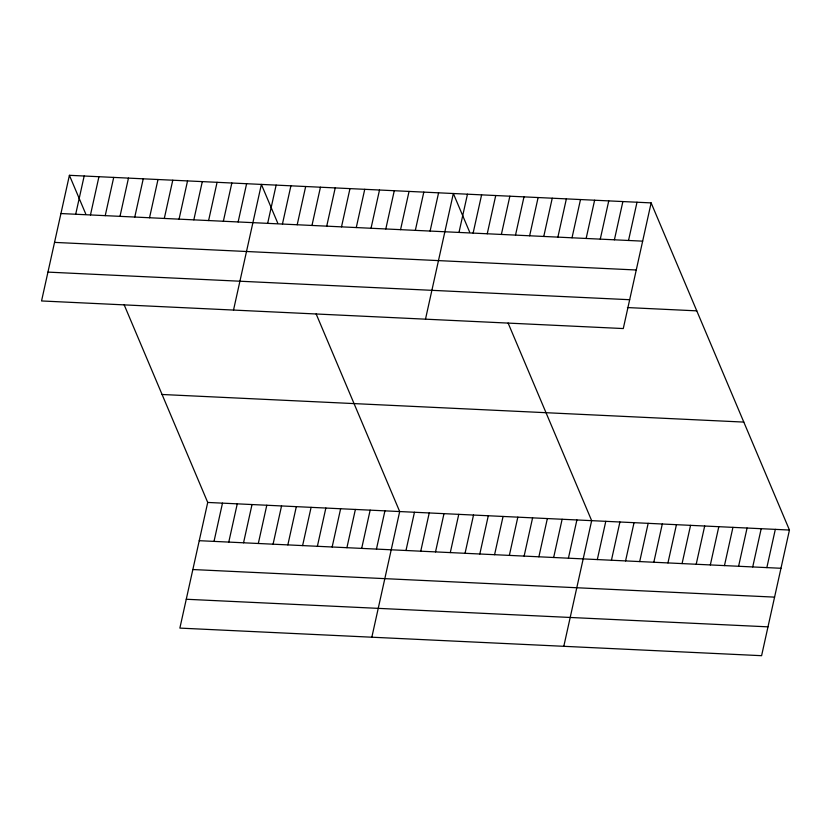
<?xml version="1.0" encoding="UTF-8"?>
<svg xmlns="http://www.w3.org/2000/svg" width="831" height="831" viewBox="0 0 831 831"><rect width="100%" height="100%" fill="white"/><g stroke="black" fill="none" stroke-linecap="round" stroke-linejoin="round"><path stroke-width="1.25" d="M69.409 175.31L41.55 300.957L623.281 328.557L651.13 202.899L69.409 175.31L85.707 213.858M75.694 214.253L84.17 176.006M90.465 214.949L98.941 176.712M105.225 215.655L113.712 177.408M119.996 216.351L128.473 178.104M134.767 217.057L143.244 178.81M149.528 217.753L158.004 179.506M164.299 218.449L172.775 180.213M179.06 219.155L187.546 180.909M193.831 219.851L202.307 181.615M208.602 220.558L217.078 182.311M223.362 221.254L231.839 183.017M238.133 221.96L246.61 183.713M233.521 310.067L261.381 184.409L277.679 222.968M267.665 223.362L276.141 185.116M124.172 304.832L207.719 502.443L179.87 628.101L761.591 655.69L789.45 530.043L651.13 202.899M282.436 224.058L290.912 185.812M214.014 541.386L222.49 503.15M297.197 224.754L305.673 186.518M228.774 542.092L237.261 503.846M311.968 225.461L320.444 187.214M243.545 542.788L252.022 504.542M326.728 226.157L335.215 187.92M258.316 543.484L266.793 505.248M341.499 226.863L349.976 188.616M273.077 544.191L281.553 505.944M356.27 227.559L364.747 189.312M287.848 544.887L296.324 506.65M371.031 228.265L379.507 190.019M302.609 545.593L311.095 507.346M385.802 228.961L394.278 190.715M317.38 546.289L325.856 508.053M400.563 229.657L409.049 191.421M332.151 546.995L340.627 508.749M415.334 230.364L423.81 192.117M346.911 547.691L355.388 509.445M430.105 231.06L438.581 192.823M361.682 548.398L370.159 510.151M425.493 319.177L453.342 193.519L469.65 232.078M376.443 549.094L384.93 510.847M458.992 232.431L467.469 194.194M371.841 637.2L399.69 511.553L316.144 313.931M473.119 233.106L481.606 194.859M405.985 550.496L414.461 512.249M487.246 233.771L495.733 195.534M420.746 551.192L429.232 512.956M501.373 234.446L509.86 196.199M435.517 551.898L443.993 513.651M515.511 235.111L523.987 196.874M450.288 552.594L458.764 514.347M529.638 235.786L538.114 197.539M465.048 553.301L473.525 515.054M543.765 236.451L552.241 198.214M479.819 553.997L488.296 515.75M557.892 237.126L566.368 198.879M494.58 554.692L503.067 516.456M572.019 237.791L580.495 199.554M509.351 555.399L517.827 517.152M586.146 238.466L594.622 200.219M524.122 556.095L532.598 517.858M600.273 239.131L608.749 200.894M538.883 556.801L547.359 518.554M614.4 239.806L622.876 201.559M553.654 557.497L562.13 519.261M628.527 240.471L637.003 202.234M568.414 558.203L576.901 519.957M563.802 646.31L591.662 520.653L508.105 323.041M597.312 559.575L605.789 521.328M611.439 560.239L619.916 521.993M625.566 560.915L634.043 522.668M639.693 561.579L648.17 523.333M653.82 562.255L662.297 524.008M667.947 562.919L676.434 524.683M682.074 563.595L690.561 525.348M696.201 564.259L704.688 526.023M710.328 564.935L718.815 526.688M724.466 565.599L732.942 527.363M738.593 566.275L747.069 528.028M752.72 566.939L761.196 528.703M766.847 567.615L775.323 529.368M60.933 213.546L642.654 241.146M54.534 242.392L636.255 269.992M47.949 272.111L629.669 299.711M627.426 307.563L696.773 310.856M162.076 394.486L743.807 422.086M207.719 502.443L789.45 530.043M199.243 540.69L780.974 568.279M192.854 569.536L774.575 597.125M186.258 599.255L767.989 626.844"/></g></svg>
